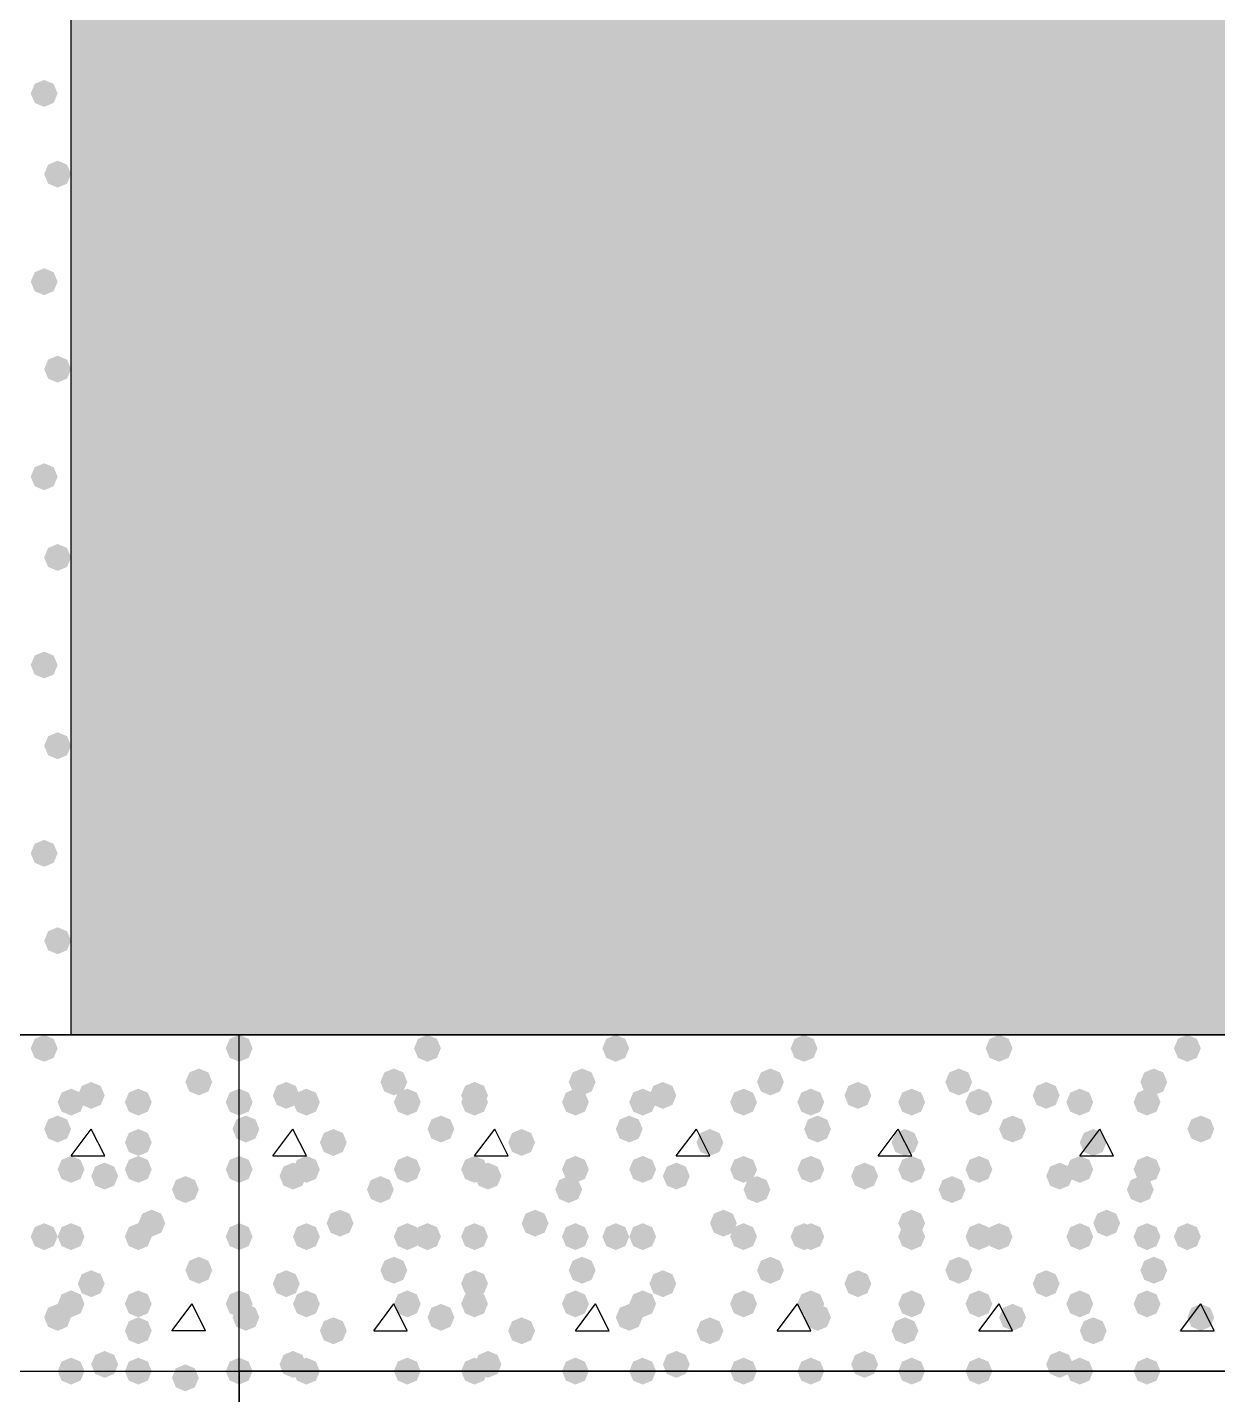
# Model space of a CAD drawing. Header units: millimetres. Extents: x 0 to 420, y 0 to 297.
# Drawn here: x 39.43 to 46.93, y 147.98 to 156.58 of the extents above; entities that cross this region are included whole.
import ezdxf

# ---------------------------------------------------------------- set-up
doc = ezdxf.new("R2010")
doc.units = ezdxf.units.MM
doc.layers.get('0').update_dxf_attribs({"linetype": 'CONTINUOUS'})

msp = doc.modelspace()

# ---------------------------------------------------------------- hatches: boundary and pattern name
at = {"true_color": 0x000008}
h = msp.add_hatch(color=0, dxfattribs=at)
h.paths.add_polyline_path([(385.826, 162.263667), (39.708667, 162.263667), (385.826, 150.241)], flags=0)
h.paths.add_polyline_path([(39.708667, 162.263667), (385.826, 150.241), (39.708667, 150.241)], flags=0)
for points in [[(39.624, 156.167667), (39.599129, 156.107871), (39.539333, 156.083), (39.479538, 156.107871), (39.454667, 156.167667), (39.479537, 156.227462), (39.539333, 156.252333), (39.599129, 156.227463)], [(39.708667, 155.659667), (39.683796, 155.599871), (39.624, 155.575), (39.564204, 155.599871), (39.539333, 155.659667), (39.564204, 155.719462), (39.624, 155.744333), (39.683796, 155.719463)], [(39.624, 154.982333), (39.599129, 154.922537), (39.539333, 154.897667), (39.479538, 154.922537), (39.454667, 154.982333), (39.479537, 155.042129), (39.539333, 155.067), (39.599129, 155.042129)], [(39.708667, 154.432), (39.683796, 154.372204), (39.624, 154.347333), (39.564204, 154.372204), (39.539333, 154.432), (39.564204, 154.491796), (39.624, 154.516667), (39.683796, 154.491796)], [(39.624, 153.754667), (39.599129, 153.694871), (39.539333, 153.67), (39.479538, 153.694871), (39.454667, 153.754667), (39.479537, 153.814462), (39.539333, 153.839333), (39.599129, 153.814463)], [(39.708667, 153.246667), (39.683796, 153.186871), (39.624, 153.162), (39.564204, 153.186871), (39.539333, 153.246667), (39.564204, 153.306462), (39.624, 153.331333), (39.683796, 153.306463)], [(39.624, 152.569333), (39.599129, 152.509537), (39.539333, 152.484667), (39.479538, 152.509537), (39.454667, 152.569333), (39.479537, 152.629129), (39.539333, 152.654), (39.599129, 152.629129)], [(39.708667, 152.061333), (39.683796, 152.001537), (39.624, 151.976667), (39.564204, 152.001537), (39.539333, 152.061333), (39.564204, 152.121129), (39.624, 152.146), (39.683796, 152.121129)], [(39.624, 151.384), (39.599129, 151.324204), (39.539333, 151.299333), (39.479538, 151.324204), (39.454667, 151.384), (39.479537, 151.443796), (39.539333, 151.468667), (39.599129, 151.443796)], [(39.708667, 150.833667), (39.683796, 150.773871), (39.624, 150.749), (39.564204, 150.773871), (39.539333, 150.833667), (39.564204, 150.893462), (39.624, 150.918333), (39.683796, 150.893463)], [(42.037, 150.156333), (42.012129, 150.096537), (41.952333, 150.071667), (41.892538, 150.096537), (41.867667, 150.156333), (41.892537, 150.216129), (41.952333, 150.241), (42.012129, 150.216129)], [(43.222333, 150.156333), (43.197463, 150.096537), (43.137667, 150.071667), (43.077871, 150.096537), (43.053, 150.156333), (43.077871, 150.216129), (43.137667, 150.241), (43.197462, 150.216129)], [(44.407667, 150.156333), (44.382796, 150.096537), (44.323, 150.071667), (44.263204, 150.096537), (44.238333, 150.156333), (44.263204, 150.216129), (44.323, 150.241), (44.382796, 150.216129)], [(45.635333, 150.156333), (45.610463, 150.096537), (45.550667, 150.071667), (45.490871, 150.096537), (45.466, 150.156333), (45.490871, 150.216129), (45.550667, 150.241), (45.610462, 150.216129)], [(46.820667, 150.156333), (46.795796, 150.096537), (46.736, 150.071667), (46.676204, 150.096537), (46.651333, 150.156333), (46.676204, 150.216129), (46.736, 150.241), (46.795796, 150.216129)], [(41.825333, 149.944667), (41.800463, 149.884871), (41.740667, 149.86), (41.680871, 149.884871), (41.656, 149.944667), (41.680871, 150.004462), (41.740667, 150.029333), (41.800462, 150.004463)], [(43.010667, 149.944667), (42.985796, 149.884871), (42.926, 149.86), (42.866204, 149.884871), (42.841333, 149.944667), (42.866204, 150.004462), (42.926, 150.029333), (42.985796, 150.004463)], [(44.196, 149.944667), (44.171129, 149.884871), (44.111333, 149.86), (44.051537, 149.884871), (44.026667, 149.944667), (44.051537, 150.004462), (44.111333, 150.029333), (44.171129, 150.004463)], [(45.381333, 149.944667), (45.356462, 149.884871), (45.296667, 149.86), (45.236871, 149.884871), (45.212, 149.944667), (45.236871, 150.004462), (45.296667, 150.029333), (45.356462, 150.004463)], [(46.609, 149.944667), (46.584129, 149.884871), (46.524333, 149.86), (46.464538, 149.884871), (46.439667, 149.944667), (46.464537, 150.004462), (46.524333, 150.029333), (46.584129, 150.004463)], [(41.148, 149.86), (41.123129, 149.800204), (41.063333, 149.775333), (41.003538, 149.800204), (40.978667, 149.86), (41.003537, 149.919796), (41.063333, 149.944667), (41.123129, 149.919796)], [(42.333333, 149.86), (42.308463, 149.800204), (42.248667, 149.775333), (42.188871, 149.800204), (42.164, 149.86), (42.188871, 149.919796), (42.248667, 149.944667), (42.308462, 149.919796)], [(43.518667, 149.86), (43.493796, 149.800204), (43.434, 149.775333), (43.374204, 149.800204), (43.349333, 149.86), (43.374204, 149.919796), (43.434, 149.944667), (43.493796, 149.919796)], [(44.746333, 149.86), (44.721462, 149.800204), (44.661667, 149.775333), (44.601871, 149.800204), (44.577, 149.86), (44.601871, 149.919796), (44.661667, 149.944667), (44.721462, 149.919796)], [(45.931667, 149.86), (45.906796, 149.800204), (45.847, 149.775333), (45.787204, 149.800204), (45.762333, 149.86), (45.787204, 149.919796), (45.847, 149.944667), (45.906796, 149.919796)], [(40.851667, 149.817667), (40.826796, 149.757871), (40.767, 149.733), (40.707204, 149.757871), (40.682333, 149.817667), (40.707204, 149.877462), (40.767, 149.902333), (40.826796, 149.877463)], [(41.275, 149.817667), (41.250129, 149.757871), (41.190333, 149.733), (41.130538, 149.757871), (41.105667, 149.817667), (41.130537, 149.877462), (41.190333, 149.902333), (41.250129, 149.877463)], [(41.91, 149.817667), (41.885129, 149.757871), (41.825333, 149.733), (41.765538, 149.757871), (41.740667, 149.817667), (41.765537, 149.877462), (41.825333, 149.902333), (41.885129, 149.877463)], [(42.333333, 149.817667), (42.308463, 149.757871), (42.248667, 149.733), (42.188871, 149.757871), (42.164, 149.817667), (42.188871, 149.877462), (42.248667, 149.902333), (42.308462, 149.877463)], [(42.968333, 149.817667), (42.943463, 149.757871), (42.883667, 149.733), (42.823871, 149.757871), (42.799, 149.817667), (42.823871, 149.877462), (42.883667, 149.902333), (42.943462, 149.877463)], [(43.391667, 149.817667), (43.366796, 149.757871), (43.307, 149.733), (43.247204, 149.757871), (43.222333, 149.817667), (43.247204, 149.877462), (43.307, 149.902333), (43.366796, 149.877463)], [(44.026667, 149.817667), (44.001796, 149.757871), (43.942, 149.733), (43.882204, 149.757871), (43.857333, 149.817667), (43.882204, 149.877462), (43.942, 149.902333), (44.001796, 149.877463)], [(44.45, 149.817667), (44.425129, 149.757871), (44.365333, 149.733), (44.305538, 149.757871), (44.280667, 149.817667), (44.305537, 149.877462), (44.365333, 149.902333), (44.425129, 149.877463)], [(45.085, 149.817667), (45.060129, 149.757871), (45.000333, 149.733), (44.940538, 149.757871), (44.915667, 149.817667), (44.940537, 149.877462), (45.000333, 149.902333), (45.060129, 149.877463)], [(45.508333, 149.817667), (45.483463, 149.757871), (45.423667, 149.733), (45.363871, 149.757871), (45.339, 149.817667), (45.363871, 149.877462), (45.423667, 149.902333), (45.483462, 149.877463)], [(46.143333, 149.817667), (46.118463, 149.757871), (46.058667, 149.733), (45.998871, 149.757871), (45.974, 149.817667), (45.998871, 149.877462), (46.058667, 149.902333), (46.118462, 149.877463)], [(46.566667, 149.817667), (46.541796, 149.757871), (46.482, 149.733), (46.422204, 149.757871), (46.397333, 149.817667), (46.422204, 149.877462), (46.482, 149.902333), (46.541796, 149.877463)], [(40.894, 149.648333), (40.869129, 149.588537), (40.809333, 149.563667), (40.749538, 149.588537), (40.724667, 149.648333), (40.749537, 149.708129), (40.809333, 149.733), (40.869129, 149.708129)], [(42.121667, 149.648333), (42.096796, 149.588537), (42.037, 149.563667), (41.977204, 149.588537), (41.952333, 149.648333), (41.977204, 149.708129), (42.037, 149.733), (42.096796, 149.708129)], [(43.307, 149.648333), (43.282129, 149.588537), (43.222333, 149.563667), (43.162538, 149.588537), (43.137667, 149.648333), (43.162537, 149.708129), (43.222333, 149.733), (43.282129, 149.708129)], [(44.492333, 149.648333), (44.467463, 149.588537), (44.407667, 149.563667), (44.347871, 149.588537), (44.323, 149.648333), (44.347871, 149.708129), (44.407667, 149.733), (44.467462, 149.708129)], [(45.72, 149.648333), (45.695129, 149.588537), (45.635333, 149.563667), (45.575538, 149.588537), (45.550667, 149.648333), (45.575537, 149.708129), (45.635333, 149.733), (45.695129, 149.708129)], [(46.905333, 149.648333), (46.880463, 149.588537), (46.820667, 149.563667), (46.760871, 149.588537), (46.736, 149.648333), (46.760871, 149.708129), (46.820667, 149.733), (46.880462, 149.708129)], [(41.444333, 149.563667), (41.419462, 149.503871), (41.359667, 149.479), (41.299871, 149.503871), (41.275, 149.563667), (41.299871, 149.623462), (41.359667, 149.648333), (41.419462, 149.623463)], [(42.629667, 149.563667), (42.604796, 149.503871), (42.545, 149.479), (42.485204, 149.503871), (42.460333, 149.563667), (42.485204, 149.623462), (42.545, 149.648333), (42.604796, 149.623463)], [(43.815, 149.563667), (43.790129, 149.503871), (43.730333, 149.479), (43.670538, 149.503871), (43.645667, 149.563667), (43.670537, 149.623462), (43.730333, 149.648333), (43.790129, 149.623463)], [(45.042667, 149.563667), (45.017796, 149.503871), (44.958, 149.479), (44.898204, 149.503871), (44.873333, 149.563667), (44.898204, 149.623462), (44.958, 149.648333), (45.017796, 149.623463)], [(46.228, 149.563667), (46.203129, 149.503871), (46.143333, 149.479), (46.083537, 149.503871), (46.058667, 149.563667), (46.083537, 149.623462), (46.143333, 149.648333), (46.203129, 149.623463)], [(40.851667, 149.394333), (40.826796, 149.334537), (40.767, 149.309667), (40.707204, 149.334537), (40.682333, 149.394333), (40.707204, 149.454129), (40.767, 149.479), (40.826796, 149.454129)], [(41.190333, 149.352), (41.165463, 149.292204), (41.105667, 149.267333), (41.045871, 149.292204), (41.021, 149.352), (41.045871, 149.411796), (41.105667, 149.436667), (41.165462, 149.411796)], [(41.275, 149.394333), (41.250129, 149.334537), (41.190333, 149.309667), (41.130538, 149.334537), (41.105667, 149.394333), (41.130537, 149.454129), (41.190333, 149.479), (41.250129, 149.454129)], [(41.91, 149.394333), (41.885129, 149.334537), (41.825333, 149.309667), (41.765538, 149.334537), (41.740667, 149.394333), (41.765537, 149.454129), (41.825333, 149.479), (41.885129, 149.454129)], [(42.333333, 149.394333), (42.308463, 149.334537), (42.248667, 149.309667), (42.188871, 149.334537), (42.164, 149.394333), (42.188871, 149.454129), (42.248667, 149.479), (42.308462, 149.454129)], [(42.418, 149.352), (42.393129, 149.292204), (42.333333, 149.267333), (42.273537, 149.292204), (42.248667, 149.352), (42.273537, 149.411796), (42.333333, 149.436667), (42.393129, 149.411796)], [(42.968333, 149.394333), (42.943463, 149.334537), (42.883667, 149.309667), (42.823871, 149.334537), (42.799, 149.394333), (42.823871, 149.454129), (42.883667, 149.479), (42.943462, 149.454129)], [(43.391667, 149.394333), (43.366796, 149.334537), (43.307, 149.309667), (43.247204, 149.334537), (43.222333, 149.394333), (43.247204, 149.454129), (43.307, 149.479), (43.366796, 149.454129)], [(43.603333, 149.352), (43.578463, 149.292204), (43.518667, 149.267333), (43.458871, 149.292204), (43.434, 149.352), (43.458871, 149.411796), (43.518667, 149.436667), (43.578462, 149.411796)], [(44.026667, 149.394333), (44.001796, 149.334537), (43.942, 149.309667), (43.882204, 149.334537), (43.857333, 149.394333), (43.882204, 149.454129), (43.942, 149.479), (44.001796, 149.454129)], [(44.45, 149.394333), (44.425129, 149.334537), (44.365333, 149.309667), (44.305538, 149.334537), (44.280667, 149.394333), (44.305537, 149.454129), (44.365333, 149.479), (44.425129, 149.454129)], [(44.788667, 149.352), (44.763796, 149.292204), (44.704, 149.267333), (44.644204, 149.292204), (44.619333, 149.352), (44.644204, 149.411796), (44.704, 149.436667), (44.763796, 149.411796)], [(45.085, 149.394333), (45.060129, 149.334537), (45.000333, 149.309667), (44.940538, 149.334537), (44.915667, 149.394333), (44.940537, 149.454129), (45.000333, 149.479), (45.060129, 149.454129)], [(45.508333, 149.394333), (45.483463, 149.334537), (45.423667, 149.309667), (45.363871, 149.334537), (45.339, 149.394333), (45.363871, 149.454129), (45.423667, 149.479), (45.483462, 149.454129)], [(46.016333, 149.352), (45.991462, 149.292204), (45.931667, 149.267333), (45.871871, 149.292204), (45.847, 149.352), (45.871871, 149.411796), (45.931667, 149.436667), (45.991462, 149.411796)], [(46.143333, 149.394333), (46.118463, 149.334537), (46.058667, 149.309667), (45.998871, 149.334537), (45.974, 149.394333), (45.998871, 149.454129), (46.058667, 149.479), (46.118462, 149.454129)], [(46.566667, 149.394333), (46.541796, 149.334537), (46.482, 149.309667), (46.422204, 149.334537), (46.397333, 149.394333), (46.422204, 149.454129), (46.482, 149.479), (46.541796, 149.454129)], [(41.740667, 149.267333), (41.715796, 149.207537), (41.656, 149.182667), (41.596204, 149.207537), (41.571333, 149.267333), (41.596204, 149.327129), (41.656, 149.352), (41.715796, 149.327129)], [(42.926, 149.267333), (42.901129, 149.207537), (42.841333, 149.182667), (42.781537, 149.207537), (42.756667, 149.267333), (42.781537, 149.327129), (42.841333, 149.352), (42.901129, 149.327129)], [(44.111333, 149.267333), (44.086462, 149.207537), (44.026667, 149.182667), (43.966871, 149.207537), (43.942, 149.267333), (43.966871, 149.327129), (44.026667, 149.352), (44.086462, 149.327129)], [(45.339, 149.267333), (45.314129, 149.207537), (45.254333, 149.182667), (45.194538, 149.207537), (45.169667, 149.267333), (45.194537, 149.327129), (45.254333, 149.352), (45.314129, 149.327129)], [(46.524333, 149.267333), (46.499462, 149.207537), (46.439667, 149.182667), (46.379871, 149.207537), (46.355, 149.267333), (46.379871, 149.327129), (46.439667, 149.352), (46.499462, 149.327129)], [(41.486667, 149.055667), (41.461796, 148.995871), (41.402, 148.971), (41.342204, 148.995871), (41.317333, 149.055667), (41.342204, 149.115462), (41.402, 149.140333), (41.461796, 149.115463)], [(42.714333, 149.055667), (42.689462, 148.995871), (42.629667, 148.971), (42.569871, 148.995871), (42.545, 149.055667), (42.569871, 149.115462), (42.629667, 149.140333), (42.689462, 149.115463)], [(43.899667, 149.055667), (43.874796, 148.995871), (43.815, 148.971), (43.755204, 148.995871), (43.730333, 149.055667), (43.755204, 149.115462), (43.815, 149.140333), (43.874796, 149.115463)], [(45.085, 149.055667), (45.060129, 148.995871), (45.000333, 148.971), (44.940538, 148.995871), (44.915667, 149.055667), (44.940537, 149.115462), (45.000333, 149.140333), (45.060129, 149.115463)], [(46.312667, 149.055667), (46.287796, 148.995871), (46.228, 148.971), (46.168204, 148.995871), (46.143333, 149.055667), (46.168204, 149.115462), (46.228, 149.140333), (46.287796, 149.115463)], [(40.851667, 148.971), (40.826796, 148.911204), (40.767, 148.886333), (40.707204, 148.911204), (40.682333, 148.971), (40.707204, 149.030796), (40.767, 149.055667), (40.826796, 149.030796)], [(41.275, 148.971), (41.250129, 148.911204), (41.190333, 148.886333), (41.130538, 148.911204), (41.105667, 148.971), (41.130537, 149.030796), (41.190333, 149.055667), (41.250129, 149.030796)], [(41.91, 148.971), (41.885129, 148.911204), (41.825333, 148.886333), (41.765538, 148.911204), (41.740667, 148.971), (41.765537, 149.030796), (41.825333, 149.055667), (41.885129, 149.030796)], [(42.037, 148.971), (42.012129, 148.911204), (41.952333, 148.886333), (41.892538, 148.911204), (41.867667, 148.971), (41.892537, 149.030796), (41.952333, 149.055667), (42.012129, 149.030796)], [(42.333333, 148.971), (42.308463, 148.911204), (42.248667, 148.886333), (42.188871, 148.911204), (42.164, 148.971), (42.188871, 149.030796), (42.248667, 149.055667), (42.308462, 149.030796)], [(42.968333, 148.971), (42.943463, 148.911204), (42.883667, 148.886333), (42.823871, 148.911204), (42.799, 148.971), (42.823871, 149.030796), (42.883667, 149.055667), (42.943462, 149.030796)], [(43.222333, 148.971), (43.197463, 148.911204), (43.137667, 148.886333), (43.077871, 148.911204), (43.053, 148.971), (43.077871, 149.030796), (43.137667, 149.055667), (43.197462, 149.030796)], [(43.391667, 148.971), (43.366796, 148.911204), (43.307, 148.886333), (43.247204, 148.911204), (43.222333, 148.971), (43.247204, 149.030796), (43.307, 149.055667), (43.366796, 149.030796)], [(44.026667, 148.971), (44.001796, 148.911204), (43.942, 148.886333), (43.882204, 148.911204), (43.857333, 148.971), (43.882204, 149.030796), (43.942, 149.055667), (44.001796, 149.030796)], [(44.407667, 148.971), (44.382796, 148.911204), (44.323, 148.886333), (44.263204, 148.911204), (44.238333, 148.971), (44.263204, 149.030796), (44.323, 149.055667), (44.382796, 149.030796)], [(44.45, 148.971), (44.425129, 148.911204), (44.365333, 148.886333), (44.305538, 148.911204), (44.280667, 148.971), (44.305537, 149.030796), (44.365333, 149.055667), (44.425129, 149.030796)], [(45.085, 148.971), (45.060129, 148.911204), (45.000333, 148.886333), (44.940538, 148.911204), (44.915667, 148.971), (44.940537, 149.030796), (45.000333, 149.055667), (45.060129, 149.030796)], [(45.508333, 148.971), (45.483463, 148.911204), (45.423667, 148.886333), (45.363871, 148.911204), (45.339, 148.971), (45.363871, 149.030796), (45.423667, 149.055667), (45.483462, 149.030796)], [(45.635333, 148.971), (45.610463, 148.911204), (45.550667, 148.886333), (45.490871, 148.911204), (45.466, 148.971), (45.490871, 149.030796), (45.550667, 149.055667), (45.610462, 149.030796)], [(46.143333, 148.971), (46.118463, 148.911204), (46.058667, 148.886333), (45.998871, 148.911204), (45.974, 148.971), (45.998871, 149.030796), (46.058667, 149.055667), (46.118462, 149.030796)], [(46.566667, 148.971), (46.541796, 148.911204), (46.482, 148.886333), (46.422204, 148.911204), (46.397333, 148.971), (46.422204, 149.030796), (46.482, 149.055667), (46.541796, 149.030796)], [(46.820667, 148.971), (46.795796, 148.911204), (46.736, 148.886333), (46.676204, 148.911204), (46.651333, 148.971), (46.676204, 149.030796), (46.736, 149.055667), (46.795796, 149.030796)], [(41.825333, 148.759333), (41.800463, 148.699537), (41.740667, 148.674667), (41.680871, 148.699537), (41.656, 148.759333), (41.680871, 148.819129), (41.740667, 148.844), (41.800462, 148.819129)], [(43.010667, 148.759333), (42.985796, 148.699537), (42.926, 148.674667), (42.866204, 148.699537), (42.841333, 148.759333), (42.866204, 148.819129), (42.926, 148.844), (42.985796, 148.819129)], [(44.196, 148.759333), (44.171129, 148.699537), (44.111333, 148.674667), (44.051537, 148.699537), (44.026667, 148.759333), (44.051537, 148.819129), (44.111333, 148.844), (44.171129, 148.819129)], [(45.381333, 148.759333), (45.356462, 148.699537), (45.296667, 148.674667), (45.236871, 148.699537), (45.212, 148.759333), (45.236871, 148.819129), (45.296667, 148.844), (45.356462, 148.819129)], [(46.609, 148.759333), (46.584129, 148.699537), (46.524333, 148.674667), (46.464538, 148.699537), (46.439667, 148.759333), (46.464537, 148.819129), (46.524333, 148.844), (46.584129, 148.819129)], [(41.148, 148.674667), (41.123129, 148.614871), (41.063333, 148.59), (41.003538, 148.614871), (40.978667, 148.674667), (41.003537, 148.734462), (41.063333, 148.759333), (41.123129, 148.734463)], [(42.333333, 148.674667), (42.308463, 148.614871), (42.248667, 148.59), (42.188871, 148.614871), (42.164, 148.674667), (42.188871, 148.734462), (42.248667, 148.759333), (42.308462, 148.734463)], [(43.518667, 148.674667), (43.493796, 148.614871), (43.434, 148.59), (43.374204, 148.614871), (43.349333, 148.674667), (43.374204, 148.734462), (43.434, 148.759333), (43.493796, 148.734463)], [(44.746333, 148.674667), (44.721462, 148.614871), (44.661667, 148.59), (44.601871, 148.614871), (44.577, 148.674667), (44.601871, 148.734462), (44.661667, 148.759333), (44.721462, 148.734463)], [(45.931667, 148.674667), (45.906796, 148.614871), (45.847, 148.59), (45.787204, 148.614871), (45.762333, 148.674667), (45.787204, 148.734462), (45.847, 148.759333), (45.906796, 148.734463)], [(40.851667, 148.547667), (40.826796, 148.487871), (40.767, 148.463), (40.707204, 148.487871), (40.682333, 148.547667), (40.707204, 148.607462), (40.767, 148.632333), (40.826796, 148.607463)], [(41.275, 148.547667), (41.250129, 148.487871), (41.190333, 148.463), (41.130538, 148.487871), (41.105667, 148.547667), (41.130537, 148.607462), (41.190333, 148.632333), (41.250129, 148.607463)], [(41.91, 148.547667), (41.885129, 148.487871), (41.825333, 148.463), (41.765538, 148.487871), (41.740667, 148.547667), (41.765537, 148.607462), (41.825333, 148.632333), (41.885129, 148.607463)], [(42.333333, 148.547667), (42.308463, 148.487871), (42.248667, 148.463), (42.188871, 148.487871), (42.164, 148.547667), (42.188871, 148.607462), (42.248667, 148.632333), (42.308462, 148.607463)], [(42.968333, 148.547667), (42.943463, 148.487871), (42.883667, 148.463), (42.823871, 148.487871), (42.799, 148.547667), (42.823871, 148.607462), (42.883667, 148.632333), (42.943462, 148.607463)], [(43.391667, 148.547667), (43.366796, 148.487871), (43.307, 148.463), (43.247204, 148.487871), (43.222333, 148.547667), (43.247204, 148.607462), (43.307, 148.632333), (43.366796, 148.607463)], [(44.026667, 148.547667), (44.001796, 148.487871), (43.942, 148.463), (43.882204, 148.487871), (43.857333, 148.547667), (43.882204, 148.607462), (43.942, 148.632333), (44.001796, 148.607463)], [(44.45, 148.547667), (44.425129, 148.487871), (44.365333, 148.463), (44.305538, 148.487871), (44.280667, 148.547667), (44.305537, 148.607462), (44.365333, 148.632333), (44.425129, 148.607463)], [(45.085, 148.547667), (45.060129, 148.487871), (45.000333, 148.463), (44.940538, 148.487871), (44.915667, 148.547667), (44.940537, 148.607462), (45.000333, 148.632333), (45.060129, 148.607463)], [(45.508333, 148.547667), (45.483463, 148.487871), (45.423667, 148.463), (45.363871, 148.487871), (45.339, 148.547667), (45.363871, 148.607462), (45.423667, 148.632333), (45.483462, 148.607463)], [(46.143333, 148.547667), (46.118463, 148.487871), (46.058667, 148.463), (45.998871, 148.487871), (45.974, 148.547667), (45.998871, 148.607462), (46.058667, 148.632333), (46.118462, 148.607463)], [(46.566667, 148.547667), (46.541796, 148.487871), (46.482, 148.463), (46.422204, 148.487871), (46.397333, 148.547667), (46.422204, 148.607462), (46.482, 148.632333), (46.541796, 148.607463)], [(40.894, 148.463), (40.869129, 148.403204), (40.809333, 148.378333), (40.749538, 148.403204), (40.724667, 148.463), (40.749537, 148.522796), (40.809333, 148.547667), (40.869129, 148.522796)], [(42.121667, 148.463), (42.096796, 148.403204), (42.037, 148.378333), (41.977204, 148.403204), (41.952333, 148.463), (41.977204, 148.522796), (42.037, 148.547667), (42.096796, 148.522796)], [(43.307, 148.463), (43.282129, 148.403204), (43.222333, 148.378333), (43.162538, 148.403204), (43.137667, 148.463), (43.162537, 148.522796), (43.222333, 148.547667), (43.282129, 148.522796)], [(44.492333, 148.463), (44.467463, 148.403204), (44.407667, 148.378333), (44.347871, 148.403204), (44.323, 148.463), (44.347871, 148.522796), (44.407667, 148.547667), (44.467462, 148.522796)], [(45.72, 148.463), (45.695129, 148.403204), (45.635333, 148.378333), (45.575538, 148.403204), (45.550667, 148.463), (45.575537, 148.522796), (45.635333, 148.547667), (45.695129, 148.522796)], [(46.905333, 148.463), (46.880463, 148.403204), (46.820667, 148.378333), (46.760871, 148.403204), (46.736, 148.463), (46.760871, 148.522796), (46.820667, 148.547667), (46.880462, 148.522796)], [(41.444333, 148.378333), (41.419462, 148.318537), (41.359667, 148.293667), (41.299871, 148.318537), (41.275, 148.378333), (41.299871, 148.438129), (41.359667, 148.463), (41.419462, 148.438129)], [(42.629667, 148.378333), (42.604796, 148.318537), (42.545, 148.293667), (42.485204, 148.318537), (42.460333, 148.378333), (42.485204, 148.438129), (42.545, 148.463), (42.604796, 148.438129)], [(43.815, 148.378333), (43.790129, 148.318537), (43.730333, 148.293667), (43.670538, 148.318537), (43.645667, 148.378333), (43.670537, 148.438129), (43.730333, 148.463), (43.790129, 148.438129)], [(45.042667, 148.378333), (45.017796, 148.318537), (44.958, 148.293667), (44.898204, 148.318537), (44.873333, 148.378333), (44.898204, 148.438129), (44.958, 148.463), (45.017796, 148.438129)], [(46.228, 148.378333), (46.203129, 148.318537), (46.143333, 148.293667), (46.083537, 148.318537), (46.058667, 148.378333), (46.083537, 148.438129), (46.143333, 148.463), (46.203129, 148.438129)], [(41.190333, 148.166667), (41.165463, 148.106871), (41.105667, 148.082), (41.045871, 148.106871), (41.021, 148.166667), (41.045871, 148.226462), (41.105667, 148.251333), (41.165462, 148.226463)], [(42.418, 148.166667), (42.393129, 148.106871), (42.333333, 148.082), (42.273537, 148.106871), (42.248667, 148.166667), (42.273537, 148.226462), (42.333333, 148.251333), (42.393129, 148.226463)], [(43.603333, 148.166667), (43.578463, 148.106871), (43.518667, 148.082), (43.458871, 148.106871), (43.434, 148.166667), (43.458871, 148.226462), (43.518667, 148.251333), (43.578462, 148.226463)], [(44.788667, 148.166667), (44.763796, 148.106871), (44.704, 148.082), (44.644204, 148.106871), (44.619333, 148.166667), (44.644204, 148.226462), (44.704, 148.251333), (44.763796, 148.226463)], [(46.016333, 148.166667), (45.991462, 148.106871), (45.931667, 148.082), (45.871871, 148.106871), (45.847, 148.166667), (45.871871, 148.226462), (45.931667, 148.251333), (45.991462, 148.226463)], [(40.513, 148.082), (40.488129, 148.022204), (40.428333, 147.997333), (40.368537, 148.022204), (40.343667, 148.082), (40.368537, 148.141796), (40.428333, 148.166667), (40.488129, 148.141796)], [(40.851667, 148.124333), (40.826796, 148.064537), (40.767, 148.039667), (40.707204, 148.064537), (40.682333, 148.124333), (40.707204, 148.184129), (40.767, 148.209), (40.826796, 148.184129)], [(41.275, 148.124333), (41.250129, 148.064537), (41.190333, 148.039667), (41.130538, 148.064537), (41.105667, 148.124333), (41.130537, 148.184129), (41.190333, 148.209), (41.250129, 148.184129)], [(41.91, 148.124333), (41.885129, 148.064537), (41.825333, 148.039667), (41.765538, 148.064537), (41.740667, 148.124333), (41.765537, 148.184129), (41.825333, 148.209), (41.885129, 148.184129)], [(42.333333, 148.124333), (42.308463, 148.064537), (42.248667, 148.039667), (42.188871, 148.064537), (42.164, 148.124333), (42.188871, 148.184129), (42.248667, 148.209), (42.308462, 148.184129)], [(42.968333, 148.124333), (42.943463, 148.064537), (42.883667, 148.039667), (42.823871, 148.064537), (42.799, 148.124333), (42.823871, 148.184129), (42.883667, 148.209), (42.943462, 148.184129)], [(43.391667, 148.124333), (43.366796, 148.064537), (43.307, 148.039667), (43.247204, 148.064537), (43.222333, 148.124333), (43.247204, 148.184129), (43.307, 148.209), (43.366796, 148.184129)], [(44.026667, 148.124333), (44.001796, 148.064537), (43.942, 148.039667), (43.882204, 148.064537), (43.857333, 148.124333), (43.882204, 148.184129), (43.942, 148.209), (44.001796, 148.184129)], [(44.45, 148.124333), (44.425129, 148.064537), (44.365333, 148.039667), (44.305538, 148.064537), (44.280667, 148.124333), (44.305537, 148.184129), (44.365333, 148.209), (44.425129, 148.184129)], [(45.085, 148.124333), (45.060129, 148.064537), (45.000333, 148.039667), (44.940538, 148.064537), (44.915667, 148.124333), (44.940537, 148.184129), (45.000333, 148.209), (45.060129, 148.184129)], [(45.508333, 148.124333), (45.483463, 148.064537), (45.423667, 148.039667), (45.363871, 148.064537), (45.339, 148.124333), (45.363871, 148.184129), (45.423667, 148.209), (45.483462, 148.184129)], [(46.143333, 148.124333), (46.118463, 148.064537), (46.058667, 148.039667), (45.998871, 148.064537), (45.974, 148.124333), (45.998871, 148.184129), (46.058667, 148.209), (46.118462, 148.184129)], [(46.566667, 148.124333), (46.541796, 148.064537), (46.482, 148.039667), (46.422204, 148.064537), (46.397333, 148.124333), (46.422204, 148.184129), (46.482, 148.209), (46.541796, 148.184129)]]:
    msp.add_hatch(color=0, dxfattribs=at).paths.add_polyline_path(points, flags=0)
at = {"true_color": 0x000007}
for points in [[(39.624, 150.156333), (39.599129, 150.096537), (39.539333, 150.071667), (39.479538, 150.096537), (39.454667, 150.156333), (39.479537, 150.216129), (39.539333, 150.241), (39.599129, 150.216129)], [(40.851667, 150.156333), (40.826796, 150.096537), (40.767, 150.071667), (40.707204, 150.096537), (40.682333, 150.156333), (40.707204, 150.216129), (40.767, 150.241), (40.826796, 150.216129)], [(40.597667, 149.944667), (40.572796, 149.884871), (40.513, 149.86), (40.453204, 149.884871), (40.428333, 149.944667), (40.453204, 150.004462), (40.513, 150.029333), (40.572796, 150.004463)], [(39.920333, 149.86), (39.895463, 149.800204), (39.835667, 149.775333), (39.775871, 149.800204), (39.751, 149.86), (39.775871, 149.919796), (39.835667, 149.944667), (39.895462, 149.919796)], [(39.793333, 149.817667), (39.768463, 149.757871), (39.708667, 149.733), (39.648871, 149.757871), (39.624, 149.817667), (39.648871, 149.877462), (39.708667, 149.902333), (39.768462, 149.877463)], [(40.216667, 149.817667), (40.191796, 149.757871), (40.132, 149.733), (40.072204, 149.757871), (40.047333, 149.817667), (40.072204, 149.877462), (40.132, 149.902333), (40.191796, 149.877463)], [(39.708667, 149.648333), (39.683796, 149.588537), (39.624, 149.563667), (39.564204, 149.588537), (39.539333, 149.648333), (39.564204, 149.708129), (39.624, 149.733), (39.683796, 149.708129)], [(40.216667, 149.563667), (40.191796, 149.503871), (40.132, 149.479), (40.072204, 149.503871), (40.047333, 149.563667), (40.072204, 149.623462), (40.132, 149.648333), (40.191796, 149.623463)], [(39.793333, 149.394333), (39.768463, 149.334537), (39.708667, 149.309667), (39.648871, 149.334537), (39.624, 149.394333), (39.648871, 149.454129), (39.708667, 149.479), (39.768462, 149.454129)], [(40.005, 149.352), (39.980129, 149.292204), (39.920333, 149.267333), (39.860538, 149.292204), (39.835667, 149.352), (39.860537, 149.411796), (39.920333, 149.436667), (39.980129, 149.411796)], [(40.216667, 149.394333), (40.191796, 149.334537), (40.132, 149.309667), (40.072204, 149.334537), (40.047333, 149.394333), (40.072204, 149.454129), (40.132, 149.479), (40.191796, 149.454129)], [(40.513, 149.267333), (40.488129, 149.207537), (40.428333, 149.182667), (40.368537, 149.207537), (40.343667, 149.267333), (40.368537, 149.327129), (40.428333, 149.352), (40.488129, 149.327129)], [(40.301333, 149.055667), (40.276463, 148.995871), (40.216667, 148.971), (40.156871, 148.995871), (40.132, 149.055667), (40.156871, 149.115462), (40.216667, 149.140333), (40.276462, 149.115463)], [(39.624, 148.971), (39.599129, 148.911204), (39.539333, 148.886333), (39.479538, 148.911204), (39.454667, 148.971), (39.479537, 149.030796), (39.539333, 149.055667), (39.599129, 149.030796)], [(39.793333, 148.971), (39.768463, 148.911204), (39.708667, 148.886333), (39.648871, 148.911204), (39.624, 148.971), (39.648871, 149.030796), (39.708667, 149.055667), (39.768462, 149.030796)], [(40.216667, 148.971), (40.191796, 148.911204), (40.132, 148.886333), (40.072204, 148.911204), (40.047333, 148.971), (40.072204, 149.030796), (40.132, 149.055667), (40.191796, 149.030796)], [(40.851667, 148.971), (40.826796, 148.911204), (40.767, 148.886333), (40.707204, 148.911204), (40.682333, 148.971), (40.707204, 149.030796), (40.767, 149.055667), (40.826796, 149.030796)], [(40.597667, 148.759333), (40.572796, 148.699537), (40.513, 148.674667), (40.453204, 148.699537), (40.428333, 148.759333), (40.453204, 148.819129), (40.513, 148.844), (40.572796, 148.819129)], [(39.920333, 148.674667), (39.895463, 148.614871), (39.835667, 148.59), (39.775871, 148.614871), (39.751, 148.674667), (39.775871, 148.734462), (39.835667, 148.759333), (39.895462, 148.734463)], [(39.793333, 148.547667), (39.768463, 148.487871), (39.708667, 148.463), (39.648871, 148.487871), (39.624, 148.547667), (39.648871, 148.607462), (39.708667, 148.632333), (39.768462, 148.607463)], [(40.216667, 148.547667), (40.191796, 148.487871), (40.132, 148.463), (40.072204, 148.487871), (40.047333, 148.547667), (40.072204, 148.607462), (40.132, 148.632333), (40.191796, 148.607463)], [(39.708667, 148.463), (39.683796, 148.403204), (39.624, 148.378333), (39.564204, 148.403204), (39.539333, 148.463), (39.564204, 148.522796), (39.624, 148.547667), (39.683796, 148.522796)], [(40.216667, 148.378333), (40.191796, 148.318537), (40.132, 148.293667), (40.072204, 148.318537), (40.047333, 148.378333), (40.072204, 148.438129), (40.132, 148.463), (40.191796, 148.438129)], [(40.005, 148.166667), (39.980129, 148.106871), (39.920333, 148.082), (39.860538, 148.106871), (39.835667, 148.166667), (39.860537, 148.226462), (39.920333, 148.251333), (39.980129, 148.226463)], [(39.793333, 148.124333), (39.768463, 148.064537), (39.708667, 148.039667), (39.648871, 148.064537), (39.624, 148.124333), (39.648871, 148.184129), (39.708667, 148.209), (39.768462, 148.184129)], [(40.216667, 148.124333), (40.191796, 148.064537), (40.132, 148.039667), (40.072204, 148.064537), (40.047333, 148.124333), (40.072204, 148.184129), (40.132, 148.209), (40.191796, 148.184129)]]:
    msp.add_hatch(color=0, dxfattribs=at).paths.add_polyline_path(points, flags=0)

# ---------------------------------------------------------------- linework, layer by layer
at = {"color": 0, "true_color": 0x000008}
msp.add_lwpolyline([(39.708667, 162.263667), (385.826, 150.241), (39.708667, 150.241)], close=True, dxfattribs=at)
at = {"color": 0, "true_color": 0x000007}
for points in [[(39.708667, 150.241), (39.708667, 162.263667)], [(52.789667, 150.241), (40.767, 150.241)], [(39.708667, 149.479), (39.835667, 149.648333)], [(39.920333, 149.479), (39.835667, 149.648333)], [(39.708667, 149.479), (39.920333, 149.479)], [(40.555333, 148.378333), (40.343667, 148.378333), (40.470667, 148.547667)], [(40.555333, 148.378333), (40.470667, 148.547667)], [(40.767, 148.124333), (52.789667, 148.124333)], [(40.767, 129.032), (40.767, 148.124333)]]:
    msp.add_lwpolyline(points, dxfattribs=at)
for points in [[(38.650333, 126.915333), (38.650333, 150.241), (386.884333, 150.241), (386.884333, 126.915333), (224.409, 126.915333), (224.409, 105.748667), (201.125667, 105.748667), (201.125667, 126.915333)], [(38.650333, 126.915333), (38.650333, 150.241), (386.884333, 150.241), (386.884333, 126.915333), (224.409, 126.915333), (224.409, 105.748667), (201.125667, 105.748667), (201.125667, 126.915333)], [(38.650333, 150.241), (38.650333, 148.124333), (40.767, 148.124333), (40.767, 150.241)]]:
    msp.add_lwpolyline(points, close=True, dxfattribs=at)
at = {"color": 0, "true_color": 0x000008}
for points in [[(40.978667, 149.479), (41.105667, 149.648333)], [(41.190333, 149.479), (41.105667, 149.648333)], [(42.248667, 149.479), (42.375667, 149.648333)], [(42.460333, 149.479), (42.375667, 149.648333)], [(43.518667, 149.479), (43.645667, 149.648333)], [(43.730333, 149.479), (43.645667, 149.648333)], [(44.788667, 149.479), (44.915667, 149.648333)], [(45.000333, 149.479), (44.915667, 149.648333)], [(46.058667, 149.479), (46.185667, 149.648333)], [(46.270333, 149.479), (46.185667, 149.648333)], [(40.978667, 149.479), (41.190333, 149.479)], [(42.248667, 149.479), (42.460333, 149.479)], [(43.518667, 149.479), (43.730333, 149.479)], [(44.788667, 149.479), (45.000333, 149.479)], [(46.058667, 149.479), (46.270333, 149.479)], [(41.613667, 148.378333), (41.740667, 148.547667)], [(41.825333, 148.378333), (41.740667, 148.547667)], [(42.883667, 148.378333), (43.010667, 148.547667)], [(43.095333, 148.378333), (43.010667, 148.547667)], [(44.153667, 148.378333), (44.280667, 148.547667)], [(44.365333, 148.378333), (44.280667, 148.547667)], [(45.423667, 148.378333), (45.550667, 148.547667)], [(45.635333, 148.378333), (45.550667, 148.547667)], [(46.693667, 148.378333), (46.820667, 148.547667)], [(46.905333, 148.378333), (46.820667, 148.547667)], [(41.613667, 148.378333), (41.825333, 148.378333)], [(42.883667, 148.378333), (43.095333, 148.378333)], [(44.153667, 148.378333), (44.365333, 148.378333)], [(45.423667, 148.378333), (45.635333, 148.378333)], [(46.693667, 148.378333), (46.905333, 148.378333)]]:
    msp.add_lwpolyline(points, dxfattribs=at)
at = {"color": 0, "true_color": 0x0000fd}
msp.add_lwpolyline([(222.292333, 129.032), (384.767667, 129.032), (384.767667, 148.124333), (40.767, 148.124333), (40.767, 129.032), (203.242333, 129.032), (203.242333, 107.865333), (222.292333, 107.865333)], close=True, dxfattribs=at)

doc.saveas('drawing.dxf')
